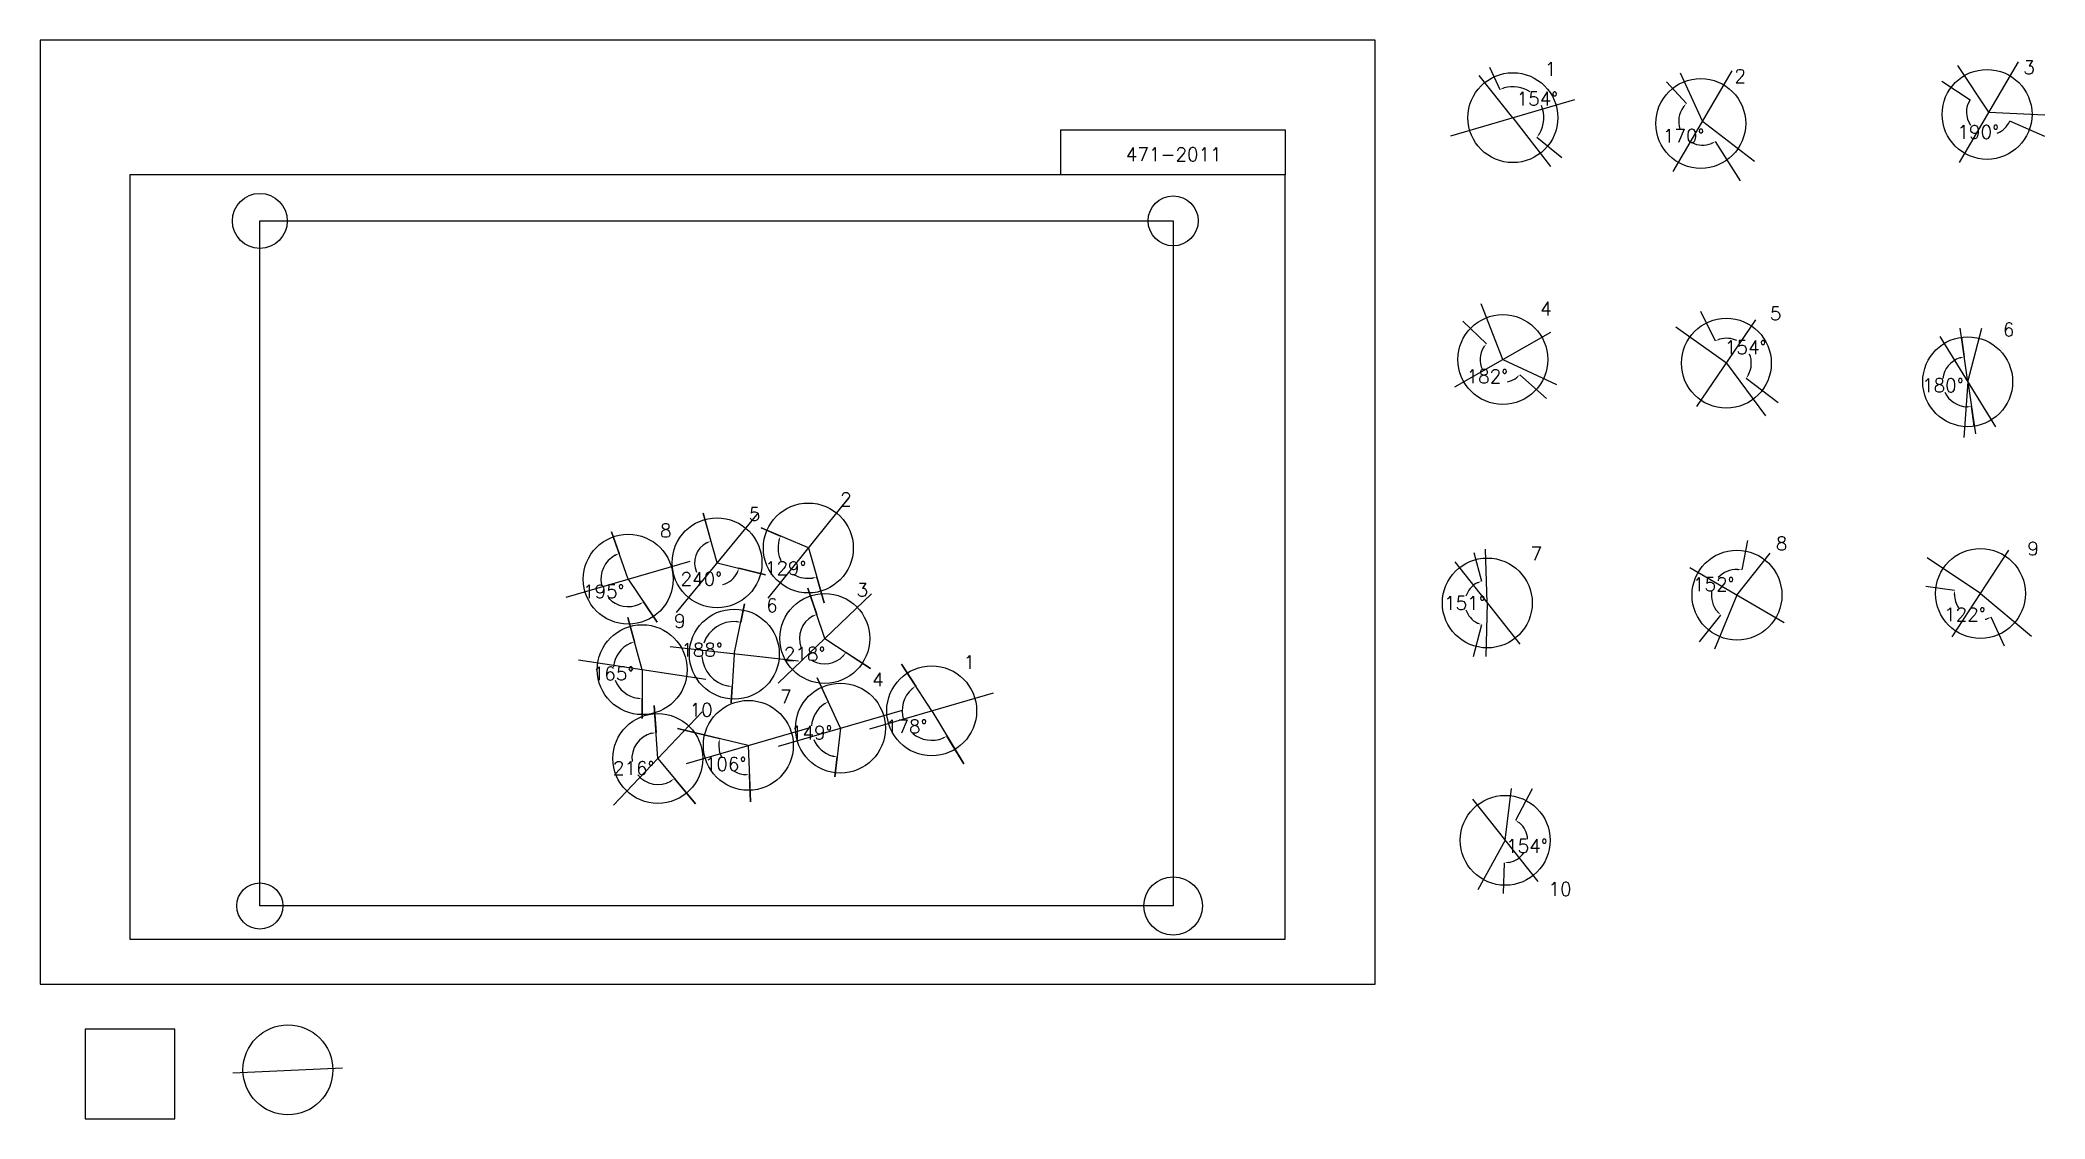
# Model space of a CAD drawing. Extents: x 0 to 2230150, y -150000 to 1050000.
import ezdxf

# ---------------------------------------------------------------- set-up
doc = ezdxf.new("R2010")
doc.units = 0
doc.header["$MEASUREMENT"] = 0
doc.layers.get('0').update_dxf_attribs({"linetype": 'CONTINUOUS'})
doc.layers.get('Defpoints').update_dxf_attribs({"linetype": 'CONTINUOUS'})
for name, color, linetype in [('_0-0_', 7, 'CONTINUOUS'), ('_0-1_V-nasSTD', 7, 'CONTINUOUS'), ('_0-2_番号', 7, 'CONTINUOUS'), ('ADD_LINE', 7, 'CONTINUOUS'), ('文字', 7, 'CONTINUOUS'), ('画像', 7, 'CONTINUOUS')]:
    doc.layers.add(name, color=color, linetype=linetype)
doc.layers.add('位置合わせ用', color=7, linetype='CONTINUOUS', plot=False)
doc.styles.get("Standard").update_dxf_attribs({"font": 'txt', "height": 15000, "bigfont": 'bigfont.shx'})
doc.dimstyles.get("Standard").update_dxf_attribs({"dimtxt": 0.18, "dimasz": 0.18, "dimexe": 0.18, "dimexo": 0.0625, "dimgap": 0.09, "dimtad": 0, "dimtih": 1, "dimtoh": 1, "dimdec": 4, "dimzin": 0, "dimdsep": 46, "dimtxsty": 'Standard', "dimcen": 0.09, "dimadec": 0, "dimazin": 0, "dimtfac": 1, "dimtdec": 4, "dimtofl": 0, "dimtmove": 0, "dimatfit": 3, "dimfxl": 1, "dimtolj": 1, "dimtzin": 0, "dimarcsym": 0})
picture_1 = doc.add_image_def('image1.jpg', size_in_pixel=(800, 600))

# ---------------------------------------------------------------- blocks, each defined once
blk = doc.blocks.new('-000-CCURVE_ORG002')
at = {"layer": '_0-0_', "color": 5, "linetype": 'Continuous'}
for p, q in [((30, -10), (10, -10)), ((10, -10), (10, -30)), ((30, -30), (30, -10)), ((10, -30), (30, -30))]:
    blk.add_line(p, q, dxfattribs=at)
blk = doc.blocks.new('-008-$$ATRU$$11$$背景色$$色$$0_0_0')
at = {"layer": '_0-2_番号'}
blk.add_blockref('-000-CCURVE_ORG002', (0, 0), dxfattribs=at)
blk = doc.blocks.new('*D27')
at = {"layer": 'ADD_LINE', "color": 0, "linetype": 'Continuous', "lineweight": -2}
for p, q in [((1612482, 1019756), (1623866, 995044)), ((1692790, 918934), (1664951, 941812))]:
    blk.add_line(p, q, dxfattribs=at)
for start, end in [(55.935441, 106.423298), (328.898292, 23.176446)]:
    blk.add_arc((1638300, 963714), 34496, start, end, dxfattribs=at)
at = {"layer": 'ADD_LINE', "color": 0}
for points in [[(1628254, 997582), (1628840, 996022), (1623866, 995045)], [(1667157, 946376), (1668518, 945414), (1664951, 941812)]]:
    blk.add_solid(points, dxfattribs=at)
at = {"layer": 'Defpoints', "color": 0}
for p in [(1612482, 1019756), (1638300, 963714), (1672046, 970868), (1692790, 918934)]:
    blk.add_point(p, dxfattribs=at)
at = {"layer": 'ADD_LINE', "color": 0, "linetype": 'Continuous', "insert": (1665608, 984790), "char_height": 15000, "attachment_point": 5}
blk.add_mtext('\\A1;154%%d', dxfattribs=at)
blk = doc.blocks.new('*D28')
at = {"color": 0, "linetype": 'Continuous', "lineweight": -2}
for p, q in [((1809179, 1003391), (1831324, 979396)), ((1891517, 893504), (1863720, 937271))]:
    blk.add_line(p, q, dxfattribs=at)
for start, end in [(143.458517, 199.177328), (242.968088, 291.666013)]:
    blk.add_arc((1849418, 959791), 26678, start, end, dxfattribs=at)
at = {"color": 0}
for points in [[(1828604, 975119), (1827364, 976233), (1831324, 979396)], [(1859646, 934256), (1858888, 935740), (1863721, 937271)]]:
    blk.add_solid(points, dxfattribs=at)
at = {"layer": 'Defpoints', "color": 0}
for p in [(1809179, 1003391), (1849418, 959791), (1823088, 955491), (1891518, 893504)]:
    blk.add_point(p, dxfattribs=at)
at = {"color": 0, "linetype": 'Continuous', "insert": (1828270, 943528), "char_height": 15000, "attachment_point": 5}
blk.add_mtext('\\A1;170%%d', dxfattribs=at)
blk = doc.blocks.new('*D31')
at = {"layer": 'ADD_LINE', "color": 0, "linetype": 'Continuous', "lineweight": -2}
for p, q in [((2115662, 1004203), (2146913, 983688)), ((2230150, 942907), (2190978, 959896))]:
    blk.add_line(p, q, dxfattribs=at)
for start, end in [(146.716384, 215.556167), (291.744567, 336.55299)]:
    blk.add_arc((2167922, 969896), 25131, start, end, dxfattribs=at)
at = {"layer": 'ADD_LINE', "color": 0}
for points in [[(2146913, 983688), (2146913, 983688), (2146913, 983688)], [(2190978, 959896), (2190978, 959896), (2190978, 959896)]]:
    blk.add_solid(points, dxfattribs=at)
at = {"layer": 'Defpoints', "color": 0}
for p in [(2115662, 1004204), (2167922, 969896), (2146156, 957332), (2230150, 942907)]:
    blk.add_point(p, dxfattribs=at)
at = {"layer": 'ADD_LINE', "color": 0, "linetype": 'Continuous', "insert": (2155982, 947782), "char_height": 15000, "attachment_point": 5}
blk.add_mtext('\\A1;190%%d', dxfattribs=at)
blk = doc.blocks.new('*D492')
at = {"color": 0, "linetype": 'Continuous', "lineweight": -2}
for p, q in [((1582560, 737261), (1608834, 712185)), ((1675657, 651191), (1646046, 677753))]:
    blk.add_line(p, q, dxfattribs=at)
for start, end in [(147.654398, 205.986177), (282.024317, 306.788949)]:
    blk.add_arc((1627174, 694681), 25352, start, end, dxfattribs=at)
at = {"color": 0}
for points in [[(1606412, 707733), (1605099, 708759), (1608834, 712185)], [(1642919, 673763), (1641794, 674993), (1646046, 677753)]]:
    blk.add_solid(points, dxfattribs=at)
at = {"layer": 'Defpoints', "color": 0}
for p in [(1582560, 737262), (1627174, 694681), (1602920, 687300), (1675658, 651190)]:
    blk.add_point(p, dxfattribs=at)
at = {"color": 0, "linetype": 'Continuous', "insert": (1609955, 676073), "char_height": 15000, "attachment_point": 5}
blk.add_mtext('\\A1;182%%d', dxfattribs=at)
blk = doc.blocks.new('*D493')
at = {"color": 0, "linetype": 'Continuous', "lineweight": -2}
for p, q in [((1847215, 748386), (1863522, 715452)), ((1933285, 646506), (1897834, 673710))]:
    blk.add_line(p, q, dxfattribs=at)
for start, end in [(64.877904, 105.999917), (332.840982, 21.383423)]:
    blk.add_arc((1875830, 690596), 27737, start, end, dxfattribs=at)
at = {"color": 0}
for points in [[(1867883, 718035), (1868485, 716481), (1863522, 715453)], [(1899804, 678380), (1901213, 677489), (1897835, 673710)]]:
    blk.add_solid(points, dxfattribs=at)
at = {"layer": 'Defpoints', "color": 0}
for p in [(1847214, 748386), (1887525, 715747), (1875830, 690596), (1933286, 646506)]:
    blk.add_point(p, dxfattribs=at)
at = {"color": 0, "linetype": 'Continuous', "insert": (1897257, 708209), "char_height": 15000, "attachment_point": 5}
blk.add_mtext('\\A1;154%%d', dxfattribs=at)
blk = doc.blocks.new('*D494')
at = {"color": 0, "linetype": 'Continuous', "lineweight": -2}
for p, q in [((2097719, 442479), (2129651, 438247)), ((2185031, 375777), (2170441, 407971))]:
    blk.add_line(p, q, dxfattribs=at)
for start, end in [(182.32444, 213.011449), (280.28229, 284.506363)]:
    blk.add_arc((2158450, 434431), 29051, start, end, dxfattribs=at)
at = {"color": 0}
for points in [[(2130255, 433215), (2128590, 433290), (2129651, 438247)], [(2166004, 405520), (2165449, 407092), (2170441, 407970)]]:
    blk.add_solid(points, dxfattribs=at)
at = {"layer": 'Defpoints', "color": 0}
for p in [(2097719, 442479), (2158450, 434431), (2134111, 418569), (2185032, 375776)]:
    blk.add_point(p, dxfattribs=at)
at = {"color": 0, "linetype": 'Continuous', "insert": (2141135, 411104), "char_height": 15000, "attachment_point": 5}
blk.add_mtext('\\A1;122%%d', dxfattribs=at)
blk = doc.blocks.new('*D495')
at = {"color": 0, "linetype": 'Continuous', "lineweight": -2}
for p, q in [((1899485, 493442), (1893065, 460614)), ((1845899, 380648), (1869761, 410403))]:
    blk.add_line(p, q, dxfattribs=at)
for start, end in [(88.997379, 136.834749), (170.916699, 221.208715)]:
    blk.add_arc((1887594, 432640), 28505, start, end, dxfattribs=at)
at = {"color": 0}
for points in [[(1888005, 460311), (1888181, 461969), (1893065, 460615)], [(1865573, 413259), (1866726, 414463), (1869761, 410403)]]:
    blk.add_solid(points, dxfattribs=at)
at = {"layer": 'Defpoints', "color": 0}
for p in [(1899486, 493442), (1869381, 454567), (1887594, 432640), (1845899, 380648)]:
    blk.add_point(p, dxfattribs=at)
at = {"color": 0, "linetype": 'Continuous', "insert": (1861739, 444640), "char_height": 15000, "attachment_point": 5}
blk.add_mtext('\\A1;152%%d', dxfattribs=at)
blk = doc.blocks.new('*D496')
at = {"color": 0, "linetype": 'Continuous', "lineweight": -2}
for p, q in [((1594921, 479957), (1603443, 448007)), ((1594453, 364310), (1603625, 399771))]:
    blk.add_line(p, q, dxfattribs=at)
for start, end in [(116.442259, 162.722612), (197.730428, 243.989803)]:
    blk.add_arc((1609870, 423913), 24936, start, end, dxfattribs=at)
at = {"color": 0}
for points in [[(1599060, 445461), (1598471, 447020), (1603443, 448007)], [(1598646, 400720), (1599223, 402284), (1603625, 399771)]]:
    blk.add_solid(points, dxfattribs=at)
at = {"layer": 'Defpoints', "color": 0}
for p in [(1594921, 479958), (1587247, 434403), (1609870, 423913), (1594453, 364310)]:
    blk.add_point(p, dxfattribs=at)
at = {"color": 0, "linetype": 'Continuous', "insert": (1584933, 423819), "char_height": 15000, "attachment_point": 5}
blk.add_mtext('\\A1;151%%d', dxfattribs=at)
blk = doc.blocks.new('*D497')
at = {"color": 0, "linetype": 'Continuous', "lineweight": -2}
for p, q in [((2137280, 719501), (2140368, 697666)), ((2151611, 620534), (2148379, 642348))]:
    blk.add_line(p, q, dxfattribs=at)
for start, end in [(108.314688, 172.816777), (204.310121, 268.164898)]:
    blk.add_arc((2144282, 669994), 27948, start, end, dxfattribs=at)
at = {"color": 0}
for points in [[(2135690, 695715), (2135310, 697337), (2140368, 697666)], [(2143435, 641228), (2143339, 642892), (2148379, 642348)]]:
    blk.add_solid(points, dxfattribs=at)
at = {"layer": 'Defpoints', "color": 0}
for p in [(2137280, 719501), (2144282, 669994), (2122350, 652671), (2151611, 620534)]:
    blk.add_point(p, dxfattribs=at)
at = {"color": 0, "linetype": 'Continuous', "insert": (2116623, 665988), "char_height": 15000, "attachment_point": 5}
blk.add_mtext('\\A1;180%%d', dxfattribs=at)
blk = doc.blocks.new('*D662')
at = {"color": 0, "linetype": 'Continuous', "lineweight": -2}
for p, q in [((1659684, 217062), (1641346, 182000)), ((1628066, 100544), (1629066, 134978))]:
    blk.add_line(p, q, dxfattribs=at)
for start, end in [(2.755917, 50.881259), (279.845571, 326.395586)]:
    blk.add_arc((1629789, 159904), 24936, start, end, dxfattribs=at)
at = {"color": 0}
for points in [[(1645980, 179947), (1645064, 178555), (1641346, 182001)], [(1633993, 136166), (1634112, 134504), (1629066, 134978)]]:
    blk.add_solid(points, dxfattribs=at)
at = {"layer": 'Defpoints', "color": 0}
for p in [(1659684, 217062), (1629789, 159904), (1648804, 143771), (1628066, 100544)]:
    blk.add_point(p, dxfattribs=at)
at = {"color": 0, "linetype": 'Continuous', "insert": (1653916, 153603), "char_height": 15000, "attachment_point": 5}
blk.add_mtext('\\A1;154%%d', dxfattribs=at)
blk = doc.blocks.new('*D665')
at = {"layer": 'ADD_LINE', "color": 0, "linetype": 'Continuous', "lineweight": -2}
for p, q in [((802055, 507287), (823522, 498207)), ((872317, 424144), (864019, 452669))]:
    blk.add_line(p, q, dxfattribs=at)
for start, end in [(165.57196, 206.246426), (242.47817, 277.721178)]:
    blk.add_arc((854595, 485064), 33738, start, end, dxfattribs=at)
at = {"layer": 'ADD_LINE', "color": 0}
for points in [[(822710, 493204), (821131, 493738), (823522, 498208)], [(859301, 450817), (858955, 452447), (864019, 452669)]]:
    blk.add_solid(points, dxfattribs=at)
at = {"layer": 'Defpoints', "color": 0}
for p in [(802055, 507288), (822916, 473458), (854595, 485064), (872318, 424144)]:
    blk.add_point(p, dxfattribs=at)
at = {"layer": 'ADD_LINE', "color": 0, "linetype": 'Continuous', "insert": (829384, 462644), "char_height": 15000, "attachment_point": 5}
blk.add_mtext('\\A1;129%%d', dxfattribs=at)
blk = doc.blocks.new('*D668')
at = {"layer": 'ADD_LINE', "color": 0, "linetype": 'Continuous', "lineweight": -2}
for p, q in [((737648, 523682), (746313, 492680)), ((806884, 455144), (777304, 462535))]:
    blk.add_line(p, q, dxfattribs=at)
for start, end in [(117.091346, 204.638646), (284.627599, 334.495165)]:
    blk.add_arc((753044, 468597), 25006, start, end, dxfattribs=at)
at = {"layer": 'ADD_LINE', "color": 0}
for points in [[(741960, 490083), (741353, 491635), (746313, 492680)], [(776397, 457548), (774829, 458112), (777304, 462535)]]:
    blk.add_solid(points, dxfattribs=at)
at = {"layer": 'Defpoints', "color": 0}
for p in [(737648, 523682), (753044, 468597), (728164, 466099), (806884, 455144)]:
    blk.add_point(p, dxfattribs=at)
at = {"layer": 'ADD_LINE', "color": 0, "linetype": 'Continuous', "insert": (735609, 450672), "char_height": 15000, "attachment_point": 5}
blk.add_mtext('\\A1;240%%d', dxfattribs=at)
blk = doc.blocks.new('*D671')
at = {"layer": 'ADD_LINE', "color": 0, "linetype": 'Continuous', "lineweight": -2}
for p, q in [((635768, 503189), (644209, 479017)), ((686356, 402480), (671198, 425048))]:
    blk.add_line(p, q, dxfattribs=at)
for start, end in [(118.678938, 191.578411), (223.934548, 294.45871)]:
    blk.add_arc((654238, 450299), 30418, start, end, dxfattribs=at)
at = {"layer": 'ADD_LINE', "color": 0}
for points in [[(639979, 476225), (639302, 477748), (644209, 479017)], [(667239, 421883), (666426, 423338), (671198, 425048)]]:
    blk.add_solid(points, dxfattribs=at)
at = {"layer": 'Defpoints', "color": 0}
for p in [(635768, 503189), (623979, 453411), (654238, 450299), (686356, 402480)]:
    blk.add_point(p, dxfattribs=at)
at = {"layer": 'ADD_LINE', "color": 0, "linetype": 'Continuous', "insert": (627032, 436694), "char_height": 15000, "attachment_point": 5}
blk.add_mtext('\\A1;195%%d', dxfattribs=at)
blk = doc.blocks.new('*D674')
at = {"layer": 'ADD_LINE', "color": 0, "linetype": 'Continuous', "lineweight": -2}
for p, q in [((854167, 440538), (863956, 411205)), ((923843, 350954), (896485, 368928))]:
    blk.add_line(p, q, dxfattribs=at)
for start, end in [(118.617938, 200.127618), (241.104201, 316.533036)]:
    blk.add_arc((872893, 384428), 28228, start, end, dxfattribs=at)
at = {"layer": 'ADD_LINE', "color": 0}
for points in [[(859705, 408444), (859040, 409972), (863956, 411205)], [(894033, 364492), (892727, 365527), (896485, 368928)]]:
    blk.add_solid(points, dxfattribs=at)
at = {"layer": 'Defpoints', "color": 0}
for p in [(854166, 440538), (872893, 384428), (865088, 357301), (923843, 350954)]:
    blk.add_point(p, dxfattribs=at)
at = {"layer": 'ADD_LINE', "color": 0, "linetype": 'Continuous', "insert": (850520, 367215), "char_height": 15000, "attachment_point": 5}
blk.add_mtext('\\A1;218%%d', dxfattribs=at)
blk = doc.blocks.new('*D677')
at = {"layer": 'ADD_LINE', "color": 0, "linetype": 'Continuous', "lineweight": -2}
for p, q in [((783553, 422973), (779431, 402562)), ((768680, 312662), (769879, 330891))]:
    blk.add_line(p, q, dxfattribs=at)
for start, end in [(86.493315, 160.178173), (184.295164, 258.324662)]:
    blk.add_arc((772257, 367046), 36233, start, end, dxfattribs=at)
at = {"layer": 'ADD_LINE', "color": 0}
for points in [[(774365, 402385), (774581, 404037), (779431, 402562)], [(764812, 330737), (765036, 332388), (769879, 330891)]]:
    blk.add_solid(points, dxfattribs=at)
at = {"layer": 'Defpoints', "color": 0}
for p in [(783553, 422973), (744046, 389783), (772257, 367046), (768680, 312662)]:
    blk.add_point(p, dxfattribs=at)
at = {"layer": 'ADD_LINE', "color": 0, "linetype": 'Continuous', "insert": (736341, 371832), "char_height": 15000, "attachment_point": 5}
blk.add_mtext('\\A1;188%%d', dxfattribs=at)
blk = doc.blocks.new('*D680')
at = {"layer": 'ADD_LINE', "color": 0, "linetype": 'Continuous', "lineweight": -2}
for p, q in [((653919, 407749), (661297, 380750)), ((669728, 295280), (669754, 317437))]:
    blk.add_line(p, q, dxfattribs=at)
for start, end in [(114.181747, 174.241518), (201.415494, 261.034462)]:
    blk.add_arc((669791, 349663), 32226, start, end, dxfattribs=at)
at = {"layer": 'ADD_LINE', "color": 0}
for points in [[(656872, 378278), (656309, 379846), (661297, 380750)], [(664703, 317000), (664835, 318662), (669754, 317437)]]:
    blk.add_solid(points, dxfattribs=at)
at = {"layer": 'Defpoints', "color": 0}
for p in [(653919, 407750), (639477, 360597), (669791, 349663), (669728, 295280)]:
    blk.add_point(p, dxfattribs=at)
at = {"layer": 'ADD_LINE', "color": 0, "linetype": 'Continuous', "insert": (637849, 345397), "char_height": 15000, "attachment_point": 5}
blk.add_mtext('\\A1;165%%d', dxfattribs=at)
blk = doc.blocks.new('*D683')
at = {"layer": 'ADD_LINE', "color": 0, "linetype": 'Continuous', "lineweight": -2}
for p, q in [((958389, 355638), (974002, 331488)), ((1027480, 244975), (1008817, 275830))]:
    blk.add_line(p, q, dxfattribs=at)
for start, end in [(131.619191, 197.568542), (229.355844, 292.433348)]:
    blk.add_arc((991826, 303920), 32829, start, end, dxfattribs=at)
at = {"layer": 'ADD_LINE', "color": 0}
for points in [[(970527, 327799), (969518, 329125), (974002, 331488)], [(1004730, 272832), (1003978, 274319), (1008817, 275830)]]:
    blk.add_solid(points, dxfattribs=at)
at = {"layer": 'Defpoints', "color": 0}
for p in [(958388, 355638), (991826, 303920), (976283, 275004), (1027480, 244975)]:
    blk.add_point(p, dxfattribs=at)
at = {"layer": 'ADD_LINE', "color": 0, "linetype": 'Continuous', "insert": (963994, 286511), "char_height": 15000, "attachment_point": 5}
blk.add_mtext('\\A1;178%%d', dxfattribs=at)
blk = doc.blocks.new('*D686')
at = {"layer": 'ADD_LINE', "color": 0, "linetype": 'Continuous', "lineweight": -2}
for p, q in [((864457, 340750), (876763, 314037)), ((884028, 230324), (886590, 252626))]:
    blk.add_line(p, q, dxfattribs=at)
for start, end in [(123.615627, 175.741695), (202.970445, 254.566216)]:
    blk.add_arc((890275, 284707), 32293, start, end, dxfattribs=at)
at = {"layer": 'ADD_LINE', "color": 0}
for points in [[(872804, 310872), (871991, 312327), (876763, 314037)], [(881522, 252761), (881840, 254397), (886590, 252626)]]:
    blk.add_solid(points, dxfattribs=at)
at = {"layer": 'Defpoints', "color": 0}
for p in [(864457, 340750), (859187, 293443), (890275, 284707), (884028, 230324)]:
    blk.add_point(p, dxfattribs=at)
at = {"layer": 'ADD_LINE', "color": 0, "linetype": 'Continuous', "insert": (858388, 279605), "char_height": 15000, "attachment_point": 5}
blk.add_mtext('\\A1;149%%d', dxfattribs=at)
blk = doc.blocks.new('*D689')
at = {"layer": 'ADD_LINE', "color": 0, "linetype": 'Continuous', "lineweight": -2}
for p, q in [((708958, 284205), (755935, 273058)), ((790345, 202818), (789134, 232762))]:
    blk.add_line(p, q, dxfattribs=at)
for start, end in [(175.405119, 204.011473), (239.860608, 263.562922)]:
    blk.add_arc((787810, 265495), 32760, start, end, dxfattribs=at)
at = {"layer": 'ADD_LINE', "color": 0}
for points in [[(755979, 267989), (754332, 268249), (755935, 273058)], [(784107, 232109), (784167, 233775), (789134, 232762)]]:
    blk.add_solid(points, dxfattribs=at)
at = {"layer": 'Defpoints', "color": 0}
for p in [(708958, 284205), (757409, 253290), (787810, 265495), (790345, 202818)]:
    blk.add_point(p, dxfattribs=at)
at = {"layer": 'ADD_LINE', "color": 0, "linetype": 'Continuous', "insert": (762526, 244664), "char_height": 15000, "attachment_point": 5}
blk.add_mtext('\\A1;106%%d', dxfattribs=at)
blk = doc.blocks.new('*D692')
at = {"layer": 'ADD_LINE', "color": 0, "linetype": 'Continuous', "lineweight": -2}
for p, q in [((683195, 309968), (685235, 279668)), ((729059, 200476), (705634, 228652))]:
    blk.add_line(p, q, dxfattribs=at)
for start, end in [(103.78415, 186.404755), (219.125255, 299.805579)]:
    blk.add_arc((687174, 250857), 28876, start, end, dxfattribs=at)
at = {"layer": 'ADD_LINE', "color": 0}
for points in [[(680421, 278078), (680166, 279725), (685234, 279668)], [(702002, 225116), (701052, 226485), (705634, 228652)]]:
    blk.add_solid(points, dxfattribs=at)
at = {"layer": 'Defpoints', "color": 0}
for p in [(683195, 309968), (687174, 250857), (671776, 226429), (729059, 200476)]:
    blk.add_point(p, dxfattribs=at)
at = {"layer": 'ADD_LINE', "color": 0, "linetype": 'Continuous', "insert": (660362, 240136), "char_height": 15000, "attachment_point": 5}
blk.add_mtext('\\A1;216%%d', dxfattribs=at)

msp = doc.modelspace()

# ---------------------------------------------------------------- linework, layer by layer
at = {"layer": '_0-1_V-nasSTD', "color": 7, "linetype": 'Continuous'}
for p, q in [((1485000, 1050000), (0, 1050000)), ((0, 1050000), (0, 0)), ((1485000, 1050000), (0, 1050000)), ((0, 1050000), (0, 0)), ((1485000, 0), (1485000, 1050000)), ((1485000, 0), (1485000, 1050000)), ((1135000, 950000), (1135000, 900000)), ((1135000, 950000), (1385000, 950000)), ((1385000, 950000), (1385000, 900000)), ((1385000, 900000), (100000, 900000)), ((100000, 900000), (100000, 50000)), ((1385000, 50000), (1385000, 900000)), ((100000, 50000), (1385000, 50000)), ((0, 0), (1485000, 0)), ((0, 0), (1485000, 0))]:
    msp.add_line(p, q, dxfattribs=at)
at = {"layer": 'ADD_LINE', "color": 5, "linetype": 'Continuous'}
for p, q in [((1638300.12759, 963713.94411), (1600657, 1010465.5)), ((1849417.68706, 959791.40858), (1824731.61592, 1013095)), ((2167921.53926, 969895.92252), (2133337.061, 1021586.01265)), ((1638300.12759, 963713.94411), (1680185.5, 909330)), ((1849417.68706, 959791.40858), (1907070.5, 915461)), ((2167921.53926, 969895.92252), (2230150.4375, 966693.63309)), ((1627173.85936, 694681.42053), (1603053, 756584)), ((1875829.60478, 690595.69901), (1819695, 730821)), ((2144282.17651, 669993.66595), (2135874.84661, 729434.5)), ((2144282.17651, 669993.66595), (2159881.11393, 729434.5)), ((1627173.85936, 694681.42053), (1686782, 666999.5)), ((1875829.60478, 690595.69901), (1919233, 631868.5)), ((2144282.17651, 669993.66595), (2139973.5, 607862)), ((2144282.17651, 669993.66595), (2152852.5, 612158.5)), ((753044.25, 468596.94411), (737648, 523682)), ((654238.25, 450299.44411), (635768, 503189)), ((854595.25, 485064.44411), (802055, 507287.5)), ((753044.25, 468596.94411), (806883.9258, 455144.1126)), ((854595.25, 485064.44411), (872317.5, 424144)), ((1609869.59541, 423912.59025), (1607859.5021, 483624.43754)), ((1887594.19761, 432639.77192), (1924592.5, 479202.5)), ((2158449.59821, 434430.75199), (2099218, 473956.5)), ((654238.25, 450299.44411), (686356.5, 402479.5)), ((872892.75, 384428.44411), (854166.5, 440538.5)), ((1609869.59541, 423912.59025), (1608159.50179, 364310.06247)), ((1887594.19761, 432639.77192), (1862762, 372404)), ((2158449.59821, 434430.75199), (2215384.5, 387018.5)), ((669791.25, 349663.44411), (653919, 407749.5)), ((772256.75, 367045.94411), (783553.38159, 422972.65051)), ((872892.75, 384428.44411), (923843, 350954)), ((772256.75, 367045.94411), (768680.31955, 312662)), ((669791.25, 349663.44411), (669727.65666, 295279.5)), ((890275.25, 284707.44411), (864456.64857, 340749.94323)), ((991826.25, 303919.94411), (958388.5, 355638)), ((687173.75, 250856.94411), (683195, 309968)), ((991826.25, 303919.94411), (1027480, 244975)), ((787809.75, 265494.94411), (708957.5, 284205)), ((890275.25, 284707.44411), (884027.50647, 230323.5)), ((687173.75, 250856.94411), (729059.12241, 200475.53869)), ((787809.75, 265494.94411), (790345, 202818)), ((1629789, 159904), (1636845.5, 217647.28885)), ((1629789, 159904), (1599375.79815, 104642.5))]:
    msp.add_line(p, q, dxfattribs=at)
at = {"layer": 'ADD_LINE', "color": 1, "linetype": 'Continuous'}
for p, q in [((1816519.43706, 903878.65858), (1882315.93706, 1015704.15858)), ((2135023.28926, 913983.17252), (2200819.78926, 1025808.67252)), ((1569397.37759, 943664.44411), (1707202.87759, 983763.44411)), ((1843082.10478, 642335.94901), (1908577.10478, 738855.44901)), ((1573690.48436, 664418.92053), (1680657.23436, 724943.92053)), ((2113351.05151, 720119.29095), (2175213.30151, 619868.04095)), ((899497.07206, 541041.20521), (809693.42794, 429087.68301)), ((798617.68687, 524028.28236), (707470.81313, 413165.60586)), ((585335.5, 430249.94411), (723141, 470348.94411)), ((1573599.84541, 469670.84025), (1646139.34541, 378154.34025)), ((2126994.59821, 386171.00199), (2189904.59821, 482690.50199)), ((1835025.69761, 463233.02192), (1940162.69761, 402046.52192)), ((924751.63216, 434029.12706), (821033.86784, 334827.76116)), ((740740.40515, 338902.92408), (598842.09485, 360423.96414)), ((843575.11558, 359092.19413), (700938.38442, 374999.69409)), ((922923.5, 283870.44411), (1060729, 323969.44411)), ((736590.01858, 302891.58457), (637757.48142, 198822.30365)), ((821372.5, 264657.94411), (959178, 304756.94411)), ((718907, 245445.44411), (856712.5, 285544.44411)), ((1593519.25, 205662.25), (1666058.75, 114145.75)), ((214262.32302, -98799.56876), (336470.78129, -93322.43898))]:
    msp.add_line(p, q, dxfattribs=at)
at = {"layer": 'ADD_LINE', "color": 5, "linetype": 'ByBlock'}
for centre in [(1638300.12759, 963713.94411), (1847299.84098, 957259.81804), (2165803.69318, 967364.33199), (1627173.85936, 694681.42053), (1875829.60478, 690595.69901), (2144282.17651, 669993.66595), (753044.25, 468596.94411), (854595.25, 485064.44411), (654238.25, 450299.44411), (1609869.59541, 423912.59025), (1887594.19761, 432639.77192), (2158449.59821, 434430.75199), (872892.75, 384428.44411), (772256.75, 367045.94411), (669791.25, 349663.44411), (890275.25, 284707.44411), (991826.25, 303919.94411), (787809.75, 265494.94411), (687173.75, 250856.94411), (1629789, 159904), (275704.61091, -95468.83904)]:
    msp.add_circle(centre, 50000, dxfattribs=at)
at = {"layer": '位置合わせ用', "color": 5, "linetype": 'Continuous'}
for centre, radius in [((244424.4, 848880.595), 30579.2687), ((1260424.4, 848880.595), 27848.33235), ((244424.4, 86880.595), 25672.78835), ((1260424.4, 86880.595), 32483.49996)]:
    msp.add_circle(centre, radius, dxfattribs=at)

# ---------------------------------------------------------------- block references
at = {"layer": '_0-0_', "xscale": 5000, "yscale": 5000, "zscale": 5000}
msp.add_blockref('-008-$$ATRU$$11$$背景色$$色$$0_0_0', (0, 0), dxfattribs=at)

# ---------------------------------------------------------------- texts
at = {"layer": '文字', "color": 5, "linetype": 'Continuous'}
for s, p in [('3', (2206162.5, 1012123.5)), ('1', (1673664.84659, 1010338.61449)), ('2', (1884735.5, 1002469.5)), ('4', (1668695.5, 743754)), ('5', (1924216.5, 738393)), ('6', (2183311.5, 720524.5)), ('2', (889959.969, 531689.11449)), ('5', (788408.969, 515221.61449)), ('8', (689602.969, 496924.11449)), ('8', (1930840.69761, 482615.93968)), ('9', (2210625.69761, 476897.98348)), ('7', (1657991.59541, 471180.02727)), ('3', (908257.469, 431053.11449)), ('6', (807621.469, 413670.61449)), ('9', (705155.969, 396288.11449)), ('1', (1027190.969, 350544.61449)), ('4', (925639.969, 331332.11449)), ('10', (722538.469, 297481.61449)), ('7', (823174.469, 312119.61449)), ('10', (1677911, 98195.5))]:
    msp.add_text(s, height=15000, dxfattribs=at).set_placement(p)
at = {"layer": '文字', "linetype": 'Continuous'}
msp.add_text('471-2011', height=15000, dxfattribs=at).set_placement((1207698.06436, 915464.91089))

# ---------------------------------------------------------------- dimensions: what is measured, and where the dimension line sits
at = {"color": 5, "linetype": 'Continuous'}
for base, center, p1, p2, picture, middle in [((1823088.23526, 955490.96023), (1849417.68706, 959791.40858), (1809178.77504, 1003391.05715), (1891517.5, 893504), '*D28', (1828269.9978, 943527.67201)), ((1602919.66927, 687300.1765), (1627173.85936, 694681.42053), (1582560, 737261.5), (1675657.5, 651190.5), '*D492', (1609955.37168, 676073.03042)), ((1887525.02456, 715746.55986), (1875829.60478, 690595.69901), (1847214.5, 748386.5), (1933285.5, 646506), '*D493', (1897256.73514, 708208.95339)), ((2122350.14113, 652670.99813), (2144282.17651, 669993.66595), (2137279.85621, 719500.91301), (2151611.40936, 620533.75951), '*D497', (2116622.71578, 665988.26601)), ((1869381.14317, 454567.03326), (1887594.19761, 432639.77192), (1899485.5, 493442.5), (1845899, 380648), '*D495', (1861738.50652, 444639.91276)), ((1587247.09662, 434402.94997), (1609869.59541, 423912.59025), (1594921, 479957.5), (1594452.55209, 364310), '*D496', (1584933.35154, 423818.56891)), ((2134111.47282, 418568.6119), (2158449.59821, 434430.75199), (2097719, 442479), (2185031.5, 375776.5), '*D494', (2141135.0292, 411103.5675)), ((1648803.90553, 143771.4718), (1629789, 159904), (1659684.47103, 217061.94462), (1628066.5, 100544), '*D662', (1653916.18486, 153602.8851))]:
    dim = msp.add_angular_dim_3p(base=base, center=center, p1=p1, p2=p2, dimstyle='Standard', override={"dimasz": 5000, "dimtmove": 2}, dxfattribs=at)
    dim.commit()
    dim.dimension.update_dxf_attribs({"geometry": picture, "text_midpoint": middle})
at = {"layer": 'ADD_LINE', "color": 5, "linetype": 'Continuous'}
for base, center, p1, p2, override, picture, middle in [((1672045.78438, 970867.8893), (1638300.12759, 963713.94411), (1612481.5, 1019756.5), (1692790, 918933.5), {"dimasz": 5000, "dimtmove": 2}, '*D27', (1665608.30751, 984790.2719)), ((2146156.07889, 957332.10205), (2167921.53926, 969895.92252), (2115661.5, 1004203.5), (2230150.5, 942906.93528), {"dimtmove": 2}, '*D31', (2155981.84538, 947781.93238)), ((728163.61486, 466098.58978), (753044.25, 468596.94411), (737648, 523682), (806883.9258, 455144.1126), {"dimasz": 5000, "dimtmove": 2}, '*D668', (735609.00017, 450672.1054)), ((623979.31519, 453410.74043), (654238.25, 450299.44411), (635768, 503189), (686356.5, 402479.5), {"dimasz": 5000, "dimtmove": 2}, '*D671', (627032.03935, 436694.09948)), ((822916.14121, 473457.71334), (854595.25, 485064.44411), (802055, 507287.5), (872317.5, 424144), {"dimasz": 5000, "dimtmove": 2}, '*D665', (829383.9258, 462644.1126)), ((865087.65619, 357300.62594), (872892.75, 384428.44411), (854166.5, 440538.5), (923843, 350954), {"dimasz": 5000, "dimtmove": 2}, '*D674', (850520.37833, 367214.64168)), ((639476.53541, 360597.45569), (669791.25, 349663.44411), (653919, 407749.5), (669727.65666, 295279.5), {"dimasz": 5000, "dimtmove": 2}, '*D680', (637848.64203, 345396.79135)), ((744045.54641, 389782.84745), (772256.75, 367045.94411), (783553.38159, 422972.65051), (768680.31955, 312662), {"dimasz": 5000, "dimtmove": 2}, '*D677', (736341.16983, 371832.37093)), ((859186.62285, 293442.70325), (890275.25, 284707.44411), (864456.64857, 340749.94323), (884027.50647, 230323.5), {"dimasz": 5000, "dimtmove": 2}, '*D686', (858388.35121, 279605.17247)), ((976282.88277, 275004.10294), (991826.25, 303919.94411), (958388.5, 355638), (1027480, 244975), {"dimasz": 5000, "dimtmove": 2}, '*D683', (963993.9307, 286510.63229)), ((671776.21085, 226428.54413), (687173.75, 250856.94411), (683195, 309968), (729059.12241, 200475.53869), {"dimasz": 5000, "dimtmove": 2}, '*D692', (660361.71064, 240135.68099)), ((757408.52564, 253290.21274), (787809.75, 265494.94411), (708957.5, 284205), (790345, 202818), {"dimasz": 5000, "dimtmove": 2}, '*D689', (762525.84408, 244664.34134))]:
    dim = msp.add_angular_dim_3p(base=base, center=center, p1=p1, p2=p2, dimstyle='Standard', override=override, dxfattribs=at)
    dim.commit()
    dim.dimension.update_dxf_attribs({"geometry": picture, "text_midpoint": middle})

# ---------------------------------------------------------------- pictures from other files: only their frames are drawn
at = {"layer": '画像', "color": 5, "linetype": 'Continuous'}
image = msp.add_image(picture_1, insert=(244424.4, 86880.595), size_in_units=(1016000, 762000), dxfattribs=at)
image.dxf.flags = 7

doc.saveas('drawing.dxf')
